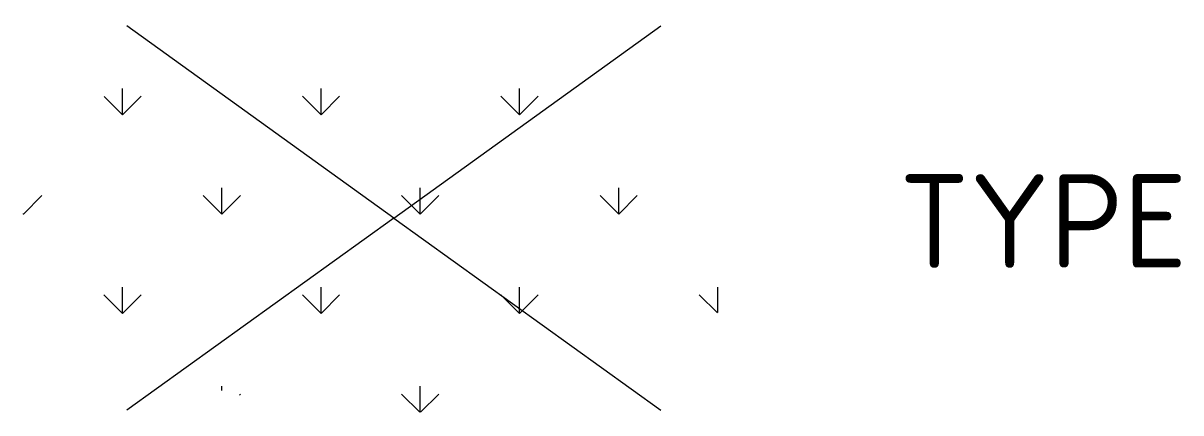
# Model space of a CAD drawing. Extents: x -1.98 to 4.21, y -1.04 to 1.04.
import ezdxf
from ezdxf.enums import TextEntityAlignment as Align

# ---------------------------------------------------------------- set-up
doc = ezdxf.new("R2010")
doc.units = 0
doc.header["$LTSCALE"] = 0.2
doc.styles.add('NLCS-ISO', font='NLCS-ISO.ttf')

msp = doc.modelspace()

# ---------------------------------------------------------------- hatches: boundary and pattern name
at = {"ltscale": 0.1}
h = msp.add_hatch(dxfattribs=at)
h.set_pattern_fill('GR-KRUIDEN', color=256, scale=0.075, style=0, pattern_type=2)
h.set_pattern_definition([(90, (-1.98036, -1.0405), (-0.53033, 0.53033), [0.14062, -0.92004]), (45, (-1.98036, -1.0405), (-0.53033, 0.53033), [0.14062, -0.60938]), (135, (-1.98036, -1.0405), (-0.53033, -0.53033), [0.14062, -0.60938])])
edge = h.paths.add_edge_path()
edge.add_ellipse((0, 0), major_axis=(1.9804, 0), ratio=0.525412, start_angle=0, end_angle=360, ccw=False)

# ---------------------------------------------------------------- linework, layer by layer
for q in [(-1.4267, 1.0272), (1.4267, 1.0272), (-1.4267, -1.0272), (1.4267, -1.0272)]:
    msp.add_line((0, 0), q, dxfattribs=at)

# ---------------------------------------------------------------- texts
at = {"ltscale": 0.1, "style": 'NLCS-ISO'}
msp.add_attdef('TYPE', text='', height=0.5, dxfattribs=at).set_placement((3.4709, -0.0161), align=Align.MIDDLE_CENTER)

doc.saveas('drawing.dxf')
